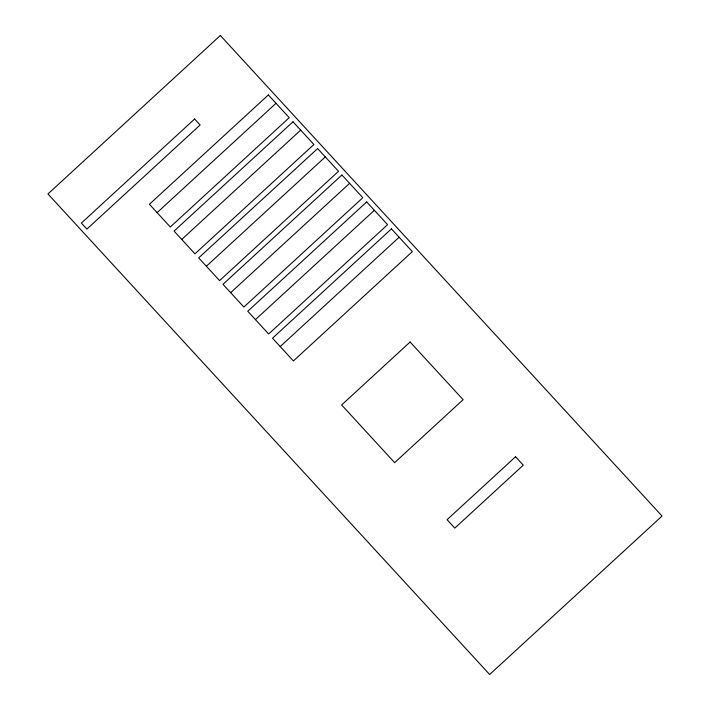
<?xml version="1.0" encoding="UTF-8"?>
<svg xmlns="http://www.w3.org/2000/svg" width="710" height="710" viewBox="0 0 710 710"><rect width="100%" height="100%" fill="white"/><g stroke="black" fill="none" stroke-linecap="round" stroke-linejoin="round"><path stroke-width="1.06" d="M157.088 212.627L276.021 103.305M181.742 239.447L300.676 130.125M206.37 266.241L325.304 156.919M230.661 292.671L349.595 183.349M255.431 319.615L374.365 210.302M280.193 346.56L399.127 237.238M220.349 35.5L47.952 193.954L489.651 674.5L662.048 516.046L220.349 35.5M194.611 118.996L81.375 223.082L86.895 229.09L200.14 125.004L194.611 118.996M268.344 94.945L149.411 204.267L170.302 226.996L289.236 117.682L268.344 94.945M292.999 121.774L174.065 231.087L194.957 253.825L313.891 144.503L292.999 121.774M317.618 148.559L198.685 257.881L219.585 280.61L338.519 171.296L317.618 148.559M341.918 174.988L222.984 284.311L243.876 307.039L362.81 197.726L341.918 174.988M366.688 201.942L247.755 311.264L268.646 333.993L387.58 224.671L366.688 201.942M391.45 228.877L272.516 338.2L293.408 360.937L412.341 251.615L391.45 228.877M410.105 342.016L341.634 404.966L394.636 462.627L463.115 399.686L410.105 342.016M515.558 456.743L447.087 519.693L454.808 528.098L523.288 465.156L515.558 456.743"/></g></svg>
